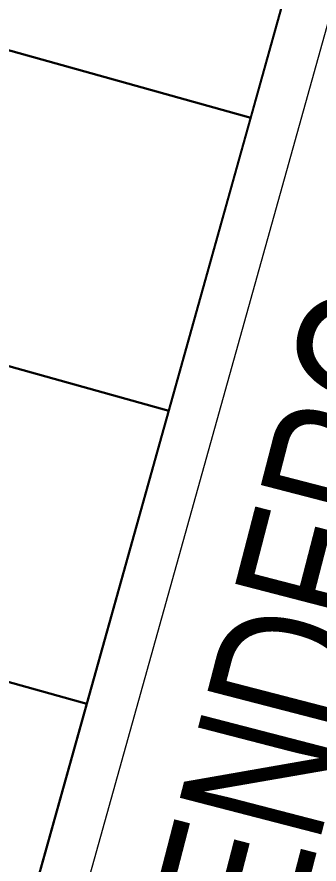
# Model space of a CAD drawing. Header units: millimetres. Extents: x 474016 to 477875, y 2288607 to 2292200.
# Drawn here: x 474524.17 to 474536.58, y 2289354.4 to 2289389.2 of the extents above; entities that cross this region are included whole.
import ezdxf
from ezdxf.enums import TextEntityAlignment as Align

# ---------------------------------------------------------------- set-up
doc = ezdxf.new("R2010")
doc.units = ezdxf.units.MM
doc.header["$LTSCALE"] = 50
doc.layers.add('BANQUETA', color=251, linetype='Continuous', lineweight=5)
doc.layers.add('vialidad', color=5, linetype='Continuous', lineweight=13)
doc.layers.add('CVL_LOTIF', color=1, linetype='Continuous')
doc.styles.get("Standard").update_dxf_attribs({"font": 'arial.ttf'})

msp = doc.modelspace()

# ---------------------------------------------------------------- linework, layer by layer
at = {"layer": 'BANQUETA'}
msp.add_lwpolyline([(474526.277, 2289446.303), (474545.981, 2289430.238, -0.298203), (474547.305, 2289426.061), (474489.146, 2289217.897, -0.414214), (474484.217, 2289215.121), (474462.547, 2289221.176, -0.414214), (474461.159, 2289223.64), (474523.087, 2289445.291, -0.540591)], format="xyb", close=True, dxfattribs=at)
msp.add_lwpolyline([(474545.732, 2289427.861), (474486.682, 2289216.509)], dxfattribs=at)
at = {"layer": 'CVL_LOTIF'}
for points in [[(474537.135, 2289397.094), (474513.058, 2289403.821), (474509.694, 2289391.782), (474533.772, 2289385.055)], [(474533.772, 2289385.055), (474509.694, 2289391.782), (474506.33, 2289379.743), (474530.408, 2289373.016)], [(474530.408, 2289373.016), (474506.33, 2289379.743), (474502.967, 2289367.704), (474527.045, 2289360.977)], [(474527.045, 2289360.977), (474502.967, 2289367.704), (474499.603, 2289355.665), (474523.681, 2289348.938)]]:
    msp.add_lwpolyline(points, close=True, dxfattribs=at)

# ---------------------------------------------------------------- texts
at = {"layer": 'vialidad', "color": 5, "lineweight": 13, "width": 0.75}
msp.add_text('SENDERO TZALAM', height=6, rotation=75.4862, dxfattribs=at).set_placement((474538.756, 2289375.649), align=Align.MIDDLE)

doc.saveas('drawing.dxf')
